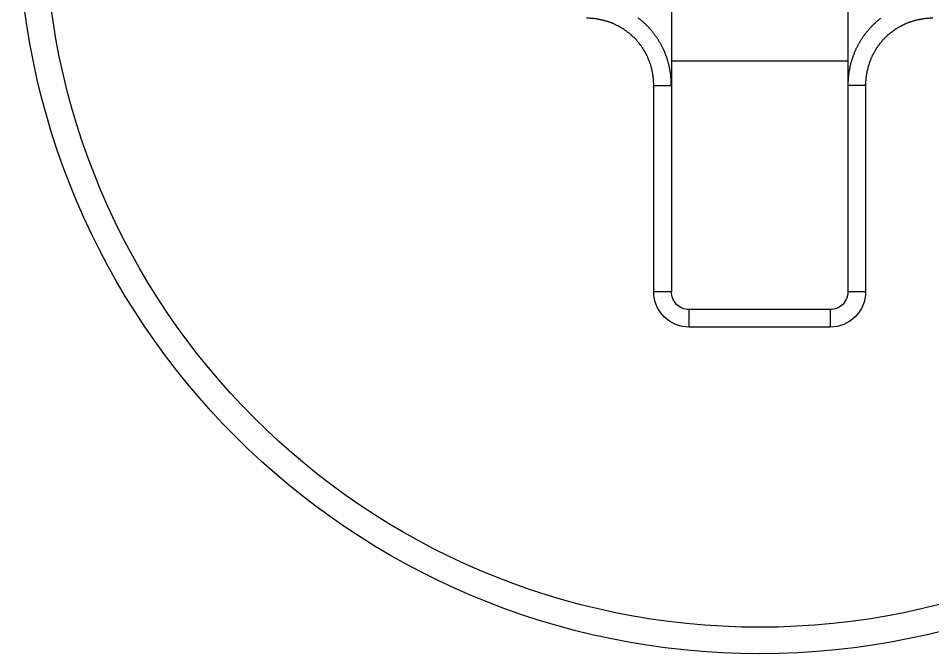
# Model space of a CAD drawing. Header units: millimetres. Extents: x 0 to 3800, y -67 to 2530.
# Drawn here: x 2318.14 to 2323.46, y 1018.88 to 1022.58 of the extents above; entities that cross this region are included whole.
import ezdxf

# ---------------------------------------------------------------- set-up
doc = ezdxf.new("R2010")
doc.units = ezdxf.units.MM
doc.layers.add('내부선 및 부속', color=4, linetype='Continuous')

msp = doc.modelspace()

# ---------------------------------------------------------------- linework, layer by layer
at = {"layer": '내부선 및 부속', "linetype": 'Continuous'}
for p, q in [((2321.9414, 1025.3987), (2321.9414, 1020.9846)), ((2322.968, 1025.3987), (2322.968, 1020.9846)), ((2321.9414, 1022.3285), (2322.968, 1022.3285)), ((2321.8388, 1020.9846), (2321.8388, 1022.1849)), ((2321.8388, 1022.1849), (2321.9414, 1022.1849)), ((2323.0706, 1022.1849), (2322.968, 1022.1849)), ((2323.0706, 1022.1849), (2323.0706, 1020.9846)), ((2321.9414, 1020.9846), (2321.8388, 1020.9846)), ((2323.0706, 1020.9846), (2322.968, 1020.9846)), ((2322.0441, 1020.7793), (2322.0441, 1020.8819)), ((2322.8653, 1020.8819), (2322.0441, 1020.8819)), ((2322.8653, 1020.8819), (2322.8653, 1020.7793)), ((2322.8653, 1020.7793), (2322.0441, 1020.7793))]:
    msp.add_line(p, q, dxfattribs=at)
at = {"layer": '내부선 및 부속', "linetype": 'Continuous', "flags": 128}
for points in [[(2321.839, 1022.1845), (2321.839, 1022.1875), (2321.839, 1022.1905), (2321.839, 1022.1935), (2321.839, 1022.1955), (2321.839, 1022.1985), (2321.838, 1022.2015), (2321.838, 1022.2045), (2321.838, 1022.2065), (2321.838, 1022.2095), (2321.838, 1022.2125), (2321.838, 1022.2155), (2321.837, 1022.2175), (2321.837, 1022.2205), (2321.837, 1022.2235), (2321.837, 1022.2265), (2321.836, 1022.2285), (2321.836, 1022.2315), (2321.836, 1022.2345), (2321.835, 1022.2365), (2321.835, 1022.2395), (2321.835, 1022.2425), (2321.834, 1022.2455), (2321.834, 1022.2475), (2321.833, 1022.2505), (2321.833, 1022.2535), (2321.832, 1022.2565), (2321.832, 1022.2585), (2321.831, 1022.2615), (2321.831, 1022.2645), (2321.83, 1022.2665), (2321.83, 1022.2695), (2321.829, 1022.2725), (2321.829, 1022.2745), (2321.828, 1022.2775), (2321.827, 1022.2805), (2321.827, 1022.2835), (2321.826, 1022.2855), (2321.825, 1022.2885), (2321.824, 1022.2915), (2321.824, 1022.2935), (2321.823, 1022.2965), (2321.822, 1022.2995), (2321.821, 1022.3015), (2321.821, 1022.3045), (2321.82, 1022.3065), (2321.819, 1022.3095), (2321.818, 1022.3125), (2321.817, 1022.3145), (2321.816, 1022.3175), (2321.815, 1022.3205), (2321.814, 1022.3225), (2321.813, 1022.3255), (2321.812, 1022.3275), (2321.811, 1022.3305), (2321.81, 1022.3325), (2321.809, 1022.3355), (2321.808, 1022.3385), (2321.807, 1022.3405), (2321.806, 1022.3435), (2321.805, 1022.3455), (2321.804, 1022.3485), (2321.803, 1022.3505), (2321.802, 1022.3535), (2321.8, 1022.3555), (2321.799, 1022.3585), (2321.798, 1022.3605), (2321.797, 1022.3635), (2321.796, 1022.3655), (2321.794, 1022.3685), (2321.793, 1022.3705), (2321.792, 1022.3725), (2321.79, 1022.3755), (2321.789, 1022.3775), (2321.788, 1022.3805), (2321.786, 1022.3825), (2321.785, 1022.3845), (2321.783, 1022.3875), (2321.782, 1022.3895), (2321.781, 1022.3915), (2321.779, 1022.3945), (2321.778, 1022.3965), (2321.776, 1022.3985), (2321.775, 1022.4015), (2321.773, 1022.4035), (2321.772, 1022.4055), (2321.77, 1022.4085), (2321.769, 1022.4105), (2321.767, 1022.4125), (2321.765, 1022.4145), (2321.764, 1022.4175), (2321.762, 1022.4195), (2321.76, 1022.4215), (2321.759, 1022.4235), (2321.757, 1022.4255), (2321.755, 1022.4285), (2321.754, 1022.4305), (2321.752, 1022.4325), (2321.75, 1022.4345), (2321.748, 1022.4365), (2321.747, 1022.4385), (2321.747, 1022.4385), (2321.745, 1022.4405), (2321.743, 1022.4425), (2321.741, 1022.4455), (2321.739, 1022.4475), (2321.738, 1022.4495), (2321.736, 1022.4515), (2321.734, 1022.4535), (2321.732, 1022.4555), (2321.73, 1022.4575), (2321.728, 1022.4595), (2321.726, 1022.4615), (2321.724, 1022.4635), (2321.722, 1022.4655), (2321.72, 1022.4665), (2321.718, 1022.4685), (2321.716, 1022.4705), (2321.714, 1022.4725), (2321.712, 1022.4745), (2321.71, 1022.4765), (2321.708, 1022.4785), (2321.706, 1022.4795), (2321.704, 1022.4815), (2321.702, 1022.4835), (2321.7, 1022.4855), (2321.698, 1022.4875), (2321.696, 1022.4885), (2321.693, 1022.4905), (2321.691, 1022.4925), (2321.689, 1022.4935), (2321.687, 1022.4955), (2321.685, 1022.4975), (2321.682, 1022.4985), (2321.68, 1022.5005), (2321.678, 1022.5025), (2321.676, 1022.5035), (2321.673, 1022.5055), (2321.671, 1022.5065), (2321.669, 1022.5085), (2321.667, 1022.5105), (2321.664, 1022.5115), (2321.662, 1022.5135), (2321.66, 1022.5145), (2321.657, 1022.5165), (2321.655, 1022.5175), (2321.653, 1022.5185), (2321.65, 1022.5205), (2321.648, 1022.5215), (2321.646, 1022.5235), (2321.643, 1022.5245), (2321.641, 1022.5255), (2321.638, 1022.5275), (2321.636, 1022.5285), (2321.634, 1022.5295), (2321.631, 1022.5315), (2321.629, 1022.5325), (2321.626, 1022.5335), (2321.624, 1022.5345), (2321.621, 1022.5365), (2321.619, 1022.5375), (2321.616, 1022.5385), (2321.614, 1022.5395), (2321.611, 1022.5405), (2321.609, 1022.5415), (2321.606, 1022.5435), (2321.604, 1022.5445), (2321.601, 1022.5455), (2321.599, 1022.5465), (2321.596, 1022.5475), (2321.593, 1022.5485), (2321.591, 1022.5495), (2321.588, 1022.5505), (2321.586, 1022.5515), (2321.583, 1022.5525), (2321.58, 1022.5535), (2321.578, 1022.5545), (2321.575, 1022.5545), (2321.573, 1022.5555), (2321.57, 1022.5565), (2321.567, 1022.5575), (2321.565, 1022.5585), (2321.562, 1022.5595), (2321.559, 1022.5595), (2321.557, 1022.5605), (2321.554, 1022.5615), (2321.551, 1022.5625), (2321.549, 1022.5625), (2321.546, 1022.5635), (2321.543, 1022.5645), (2321.541, 1022.5645), (2321.538, 1022.5655), (2321.535, 1022.5665), (2321.533, 1022.5665), (2321.53, 1022.5675), (2321.527, 1022.5675), (2321.525, 1022.5685), (2321.522, 1022.5685), (2321.519, 1022.5695), (2321.516, 1022.5695), (2321.514, 1022.5705), (2321.511, 1022.5705), (2321.511, 1022.5705), (2321.508, 1022.5715), (2321.506, 1022.5715), (2321.503, 1022.5715), (2321.5, 1022.5725), (2321.497, 1022.5725), (2321.495, 1022.5725), (2321.492, 1022.5735), (2321.489, 1022.5735), (2321.486, 1022.5735), (2321.484, 1022.5745), (2321.481, 1022.5745), (2321.478, 1022.5745), (2321.475, 1022.5745), (2321.473, 1022.5745), (2321.47, 1022.5755), (2321.467, 1022.5755), (2321.464, 1022.5755), (2321.462, 1022.5755), (2321.459, 1022.5755), (2321.456, 1022.5755), (2321.453, 1022.5755), (2321.451, 1022.5755), (2321.448, 1022.5755), (2321.448, 1022.5755)], [(2321.941, 1022.1845), (2321.941, 1022.1885), (2321.941, 1022.1915), (2321.941, 1022.1955), (2321.941, 1022.1985), (2321.941, 1022.2025), (2321.941, 1022.2055), (2321.941, 1022.2095), (2321.941, 1022.2125), (2321.94, 1022.2165), (2321.94, 1022.2195), (2321.94, 1022.2225), (2321.94, 1022.2265), (2321.939, 1022.2295), (2321.939, 1022.2335), (2321.939, 1022.2365), (2321.938, 1022.2405), (2321.938, 1022.2435), (2321.938, 1022.2475), (2321.937, 1022.2505), (2321.937, 1022.2545), (2321.936, 1022.2575), (2321.936, 1022.2605), (2321.935, 1022.2645), (2321.935, 1022.2675), (2321.934, 1022.2715), (2321.933, 1022.2745), (2321.933, 1022.2785), (2321.932, 1022.2815), (2321.931, 1022.2845), (2321.931, 1022.2885), (2321.93, 1022.2915), (2321.929, 1022.2955), (2321.928, 1022.2985), (2321.928, 1022.3015), (2321.927, 1022.3055), (2321.926, 1022.3085), (2321.925, 1022.3125), (2321.924, 1022.3155), (2321.923, 1022.3185), (2321.922, 1022.3225), (2321.921, 1022.3255), (2321.92, 1022.3285), (2321.919, 1022.3325), (2321.918, 1022.3355), (2321.917, 1022.3385), (2321.916, 1022.3425), (2321.915, 1022.3455), (2321.914, 1022.3485), (2321.913, 1022.3525), (2321.912, 1022.3555), (2321.91, 1022.3585), (2321.909, 1022.3615), (2321.908, 1022.3655), (2321.907, 1022.3685), (2321.905, 1022.3715), (2321.904, 1022.3745), (2321.903, 1022.3785), (2321.901, 1022.3815), (2321.9, 1022.3845), (2321.899, 1022.3875), (2321.897, 1022.3905), (2321.896, 1022.3935), (2321.894, 1022.3975), (2321.893, 1022.4005), (2321.891, 1022.4035), (2321.89, 1022.4065), (2321.888, 1022.4095), (2321.886, 1022.4125), (2321.885, 1022.4155), (2321.883, 1022.4185), (2321.882, 1022.4215), (2321.88, 1022.4255), (2321.878, 1022.4285), (2321.876, 1022.4315), (2321.875, 1022.4345), (2321.873, 1022.4375), (2321.871, 1022.4405), (2321.869, 1022.4435), (2321.868, 1022.4465), (2321.866, 1022.4485), (2321.864, 1022.4515), (2321.862, 1022.4545), (2321.86, 1022.4575), (2321.858, 1022.4605), (2321.856, 1022.4635), (2321.854, 1022.4665), (2321.852, 1022.4695), (2321.85, 1022.4725), (2321.848, 1022.4745), (2321.846, 1022.4775), (2321.844, 1022.4805), (2321.842, 1022.4835), (2321.84, 1022.4865), (2321.838, 1022.4885), (2321.836, 1022.4915), (2321.833, 1022.4945), (2321.831, 1022.4975), (2321.829, 1022.4995), (2321.827, 1022.5025), (2321.825, 1022.5055), (2321.825, 1022.5055), (2321.822, 1022.5075), (2321.82, 1022.5105), (2321.818, 1022.5125), (2321.816, 1022.5155), (2321.813, 1022.5185), (2321.811, 1022.5205), (2321.808, 1022.5235), (2321.806, 1022.5255), (2321.804, 1022.5285), (2321.801, 1022.5305), (2321.799, 1022.5335), (2321.796, 1022.5355), (2321.794, 1022.5385), (2321.791, 1022.5405), (2321.789, 1022.5425), (2321.786, 1022.5455), (2321.784, 1022.5475), (2321.781, 1022.5505), (2321.779, 1022.5525), (2321.776, 1022.5545), (2321.773, 1022.5575), (2321.771, 1022.5595), (2321.768, 1022.5615), (2321.765, 1022.5635), (2321.763, 1022.5665), (2321.76, 1022.5685), (2321.757, 1022.5705), (2321.755, 1022.5725), (2321.752, 1022.5745), (2321.749, 1022.5765)], [(2323.16, 1022.5765), (2323.158, 1022.5745), (2323.155, 1022.5725), (2323.152, 1022.5705), (2323.149, 1022.5685), (2323.147, 1022.5665), (2323.144, 1022.5635), (2323.141, 1022.5615), (2323.141, 1022.5615), (2323.139, 1022.5595), (2323.136, 1022.5575), (2323.133, 1022.5545), (2323.131, 1022.5525), (2323.128, 1022.5505), (2323.126, 1022.5475), (2323.123, 1022.5455), (2323.121, 1022.5425), (2323.118, 1022.5405), (2323.116, 1022.5385), (2323.113, 1022.5355), (2323.111, 1022.5335), (2323.108, 1022.5305), (2323.106, 1022.5285), (2323.103, 1022.5255), (2323.101, 1022.5235), (2323.099, 1022.5205), (2323.096, 1022.5185), (2323.094, 1022.5155), (2323.092, 1022.5125), (2323.089, 1022.5105), (2323.087, 1022.5075), (2323.085, 1022.5055), (2323.083, 1022.5025), (2323.08, 1022.4995), (2323.078, 1022.4975), (2323.076, 1022.4945), (2323.074, 1022.4915), (2323.072, 1022.4885), (2323.07, 1022.4865), (2323.067, 1022.4835), (2323.065, 1022.4805), (2323.063, 1022.4775), (2323.061, 1022.4745), (2323.059, 1022.4725), (2323.057, 1022.4695), (2323.055, 1022.4665), (2323.053, 1022.4635), (2323.051, 1022.4605), (2323.049, 1022.4575), (2323.048, 1022.4545), (2323.046, 1022.4515), (2323.044, 1022.4485), (2323.042, 1022.4465), (2323.04, 1022.4435), (2323.038, 1022.4405), (2323.037, 1022.4375), (2323.035, 1022.4345), (2323.033, 1022.4315), (2323.031, 1022.4285), (2323.03, 1022.4255), (2323.028, 1022.4215), (2323.026, 1022.4185), (2323.025, 1022.4155), (2323.023, 1022.4125), (2323.021, 1022.4095), (2323.02, 1022.4065), (2323.018, 1022.4035), (2323.017, 1022.4005), (2323.015, 1022.3975), (2323.014, 1022.3935), (2323.012, 1022.3905), (2323.011, 1022.3875), (2323.01, 1022.3845), (2323.008, 1022.3815), (2323.007, 1022.3785), (2323.005, 1022.3745), (2323.004, 1022.3715), (2323.003, 1022.3685), (2323.002, 1022.3655), (2323, 1022.3615), (2322.999, 1022.3585), (2322.998, 1022.3555), (2322.997, 1022.3525), (2322.996, 1022.3485), (2322.994, 1022.3455), (2322.993, 1022.3425), (2322.992, 1022.3385), (2322.991, 1022.3355), (2322.99, 1022.3325), (2322.989, 1022.3285), (2322.988, 1022.3255), (2322.987, 1022.3225), (2322.986, 1022.3185), (2322.985, 1022.3155), (2322.984, 1022.3125), (2322.984, 1022.3085), (2322.983, 1022.3055), (2322.982, 1022.3015), (2322.981, 1022.2985), (2322.98, 1022.2955), (2322.98, 1022.2915), (2322.979, 1022.2885), (2322.978, 1022.2845), (2322.977, 1022.2815), (2322.977, 1022.2785), (2322.976, 1022.2745), (2322.976, 1022.2715), (2322.975, 1022.2675), (2322.974, 1022.2645), (2322.974, 1022.2645), (2322.974, 1022.2605), (2322.973, 1022.2575), (2322.973, 1022.2545), (2322.972, 1022.2505), (2322.972, 1022.2475), (2322.972, 1022.2435), (2322.971, 1022.2405), (2322.971, 1022.2365), (2322.97, 1022.2335), (2322.97, 1022.2295), (2322.97, 1022.2265), (2322.969, 1022.2225), (2322.969, 1022.2195), (2322.969, 1022.2165), (2322.969, 1022.2125), (2322.969, 1022.2095), (2322.968, 1022.2055), (2322.968, 1022.2025), (2322.968, 1022.1985), (2322.968, 1022.1955), (2322.968, 1022.1915), (2322.968, 1022.1885), (2322.968, 1022.1845), (2322.968, 1022.1845)], [(2323.461, 1022.5755), (2323.459, 1022.5755), (2323.456, 1022.5755), (2323.453, 1022.5755), (2323.451, 1022.5755), (2323.448, 1022.5755), (2323.445, 1022.5755), (2323.442, 1022.5755), (2323.44, 1022.5755), (2323.437, 1022.5745), (2323.434, 1022.5745), (2323.431, 1022.5745), (2323.429, 1022.5745), (2323.426, 1022.5745), (2323.423, 1022.5735), (2323.42, 1022.5735), (2323.418, 1022.5735), (2323.415, 1022.5725), (2323.412, 1022.5725), (2323.409, 1022.5725), (2323.407, 1022.5715), (2323.404, 1022.5715), (2323.401, 1022.5715), (2323.399, 1022.5705), (2323.396, 1022.5705), (2323.393, 1022.5695), (2323.39, 1022.5695), (2323.388, 1022.5685), (2323.385, 1022.5685), (2323.382, 1022.5675), (2323.38, 1022.5675), (2323.377, 1022.5665), (2323.374, 1022.5665), (2323.371, 1022.5655), (2323.369, 1022.5645), (2323.366, 1022.5645), (2323.363, 1022.5635), (2323.361, 1022.5625), (2323.358, 1022.5625), (2323.355, 1022.5615), (2323.353, 1022.5605), (2323.35, 1022.5595), (2323.347, 1022.5595), (2323.345, 1022.5585), (2323.342, 1022.5575), (2323.339, 1022.5565), (2323.337, 1022.5555), (2323.334, 1022.5545), (2323.332, 1022.5545), (2323.329, 1022.5535), (2323.326, 1022.5525), (2323.324, 1022.5515), (2323.321, 1022.5505), (2323.319, 1022.5495), (2323.316, 1022.5485), (2323.313, 1022.5475), (2323.311, 1022.5465), (2323.308, 1022.5455), (2323.306, 1022.5445), (2323.303, 1022.5435), (2323.301, 1022.5415), (2323.298, 1022.5405), (2323.296, 1022.5395), (2323.293, 1022.5385), (2323.291, 1022.5375), (2323.288, 1022.5365), (2323.286, 1022.5345), (2323.283, 1022.5335), (2323.281, 1022.5325), (2323.278, 1022.5315), (2323.276, 1022.5295), (2323.274, 1022.5285), (2323.271, 1022.5275), (2323.269, 1022.5255), (2323.266, 1022.5245), (2323.264, 1022.5235), (2323.262, 1022.5215), (2323.259, 1022.5205), (2323.257, 1022.5185), (2323.254, 1022.5175), (2323.252, 1022.5165), (2323.25, 1022.5145), (2323.247, 1022.5135), (2323.245, 1022.5115), (2323.243, 1022.5105), (2323.241, 1022.5085), (2323.238, 1022.5065), (2323.236, 1022.5055), (2323.234, 1022.5035), (2323.231, 1022.5025), (2323.229, 1022.5005), (2323.227, 1022.4985), (2323.225, 1022.4975), (2323.223, 1022.4955), (2323.22, 1022.4935), (2323.218, 1022.4925), (2323.216, 1022.4905), (2323.214, 1022.4885), (2323.212, 1022.4875), (2323.21, 1022.4855), (2323.208, 1022.4835), (2323.208, 1022.4835), (2323.205, 1022.4815), (2323.203, 1022.4795), (2323.201, 1022.4785), (2323.199, 1022.4765), (2323.197, 1022.4745), (2323.195, 1022.4725), (2323.193, 1022.4705), (2323.191, 1022.4685), (2323.189, 1022.4665), (2323.187, 1022.4655), (2323.185, 1022.4635), (2323.183, 1022.4615), (2323.181, 1022.4595), (2323.179, 1022.4575), (2323.178, 1022.4555), (2323.176, 1022.4535), (2323.174, 1022.4515), (2323.172, 1022.4495), (2323.17, 1022.4475), (2323.168, 1022.4455), (2323.166, 1022.4425), (2323.165, 1022.4405), (2323.163, 1022.4385), (2323.161, 1022.4365), (2323.159, 1022.4345), (2323.158, 1022.4325), (2323.156, 1022.4305), (2323.154, 1022.4285), (2323.152, 1022.4255), (2323.151, 1022.4235), (2323.149, 1022.4215), (2323.147, 1022.4195), (2323.146, 1022.4175), (2323.144, 1022.4145), (2323.143, 1022.4125), (2323.141, 1022.4105), (2323.139, 1022.4085), (2323.138, 1022.4055), (2323.136, 1022.4035), (2323.135, 1022.4015), (2323.133, 1022.3985), (2323.132, 1022.3965), (2323.13, 1022.3945), (2323.129, 1022.3915), (2323.127, 1022.3895), (2323.126, 1022.3875), (2323.125, 1022.3845), (2323.123, 1022.3825), (2323.122, 1022.3805), (2323.12, 1022.3775), (2323.119, 1022.3755), (2323.118, 1022.3725), (2323.117, 1022.3705), (2323.115, 1022.3685), (2323.114, 1022.3655), (2323.113, 1022.3635), (2323.111, 1022.3605), (2323.11, 1022.3585), (2323.109, 1022.3555), (2323.108, 1022.3535), (2323.107, 1022.3505), (2323.106, 1022.3485), (2323.104, 1022.3455), (2323.103, 1022.3435), (2323.102, 1022.3405), (2323.101, 1022.3385), (2323.1, 1022.3355), (2323.099, 1022.3325), (2323.098, 1022.3305), (2323.097, 1022.3275), (2323.096, 1022.3255), (2323.095, 1022.3225), (2323.094, 1022.3205), (2323.093, 1022.3175), (2323.092, 1022.3145), (2323.091, 1022.3125), (2323.091, 1022.3095), (2323.09, 1022.3065), (2323.089, 1022.3045), (2323.088, 1022.3015), (2323.087, 1022.2995), (2323.086, 1022.2965), (2323.086, 1022.2935), (2323.085, 1022.2915), (2323.084, 1022.2885), (2323.084, 1022.2855), (2323.083, 1022.2835), (2323.082, 1022.2805), (2323.082, 1022.2775), (2323.081, 1022.2745), (2323.08, 1022.2725), (2323.08, 1022.2695), (2323.079, 1022.2665), (2323.079, 1022.2645), (2323.078, 1022.2615), (2323.078, 1022.2585), (2323.077, 1022.2565), (2323.077, 1022.2535), (2323.076, 1022.2505), (2323.076, 1022.2475), (2323.076, 1022.2475), (2323.075, 1022.2455), (2323.075, 1022.2425), (2323.074, 1022.2395), (2323.074, 1022.2365), (2323.074, 1022.2345), (2323.073, 1022.2315), (2323.073, 1022.2285), (2323.073, 1022.2265), (2323.073, 1022.2235), (2323.072, 1022.2205), (2323.072, 1022.2175), (2323.072, 1022.2155), (2323.072, 1022.2125), (2323.071, 1022.2095), (2323.071, 1022.2065), (2323.071, 1022.2045), (2323.071, 1022.2015), (2323.071, 1022.1985), (2323.071, 1022.1955), (2323.071, 1022.1935), (2323.071, 1022.1905), (2323.071, 1022.1875), (2323.071, 1022.1845), (2323.071, 1022.1845)]]:
    msp.add_lwpolyline(points, dxfattribs=at)
for points in [[(2322.0441, 1020.7793, -0.414214), (2321.8388, 1020.9846)], [(2322.0441, 1020.8819, -0.414214), (2321.9414, 1020.9846)], [(2322.968, 1020.9846, -0.414214), (2322.8653, 1020.8819)], [(2323.0706, 1020.9846, -0.414214), (2322.8653, 1020.7793)]]:
    msp.add_lwpolyline(points, format="xyb", dxfattribs=at)
at = {"layer": '내부선 및 부속', "linetype": 'Continuous'}
for radius in [4.3115, 4.1575]:
    msp.add_circle((2322.4547, 1023.1916), radius, dxfattribs=at)

doc.saveas('drawing.dxf')
